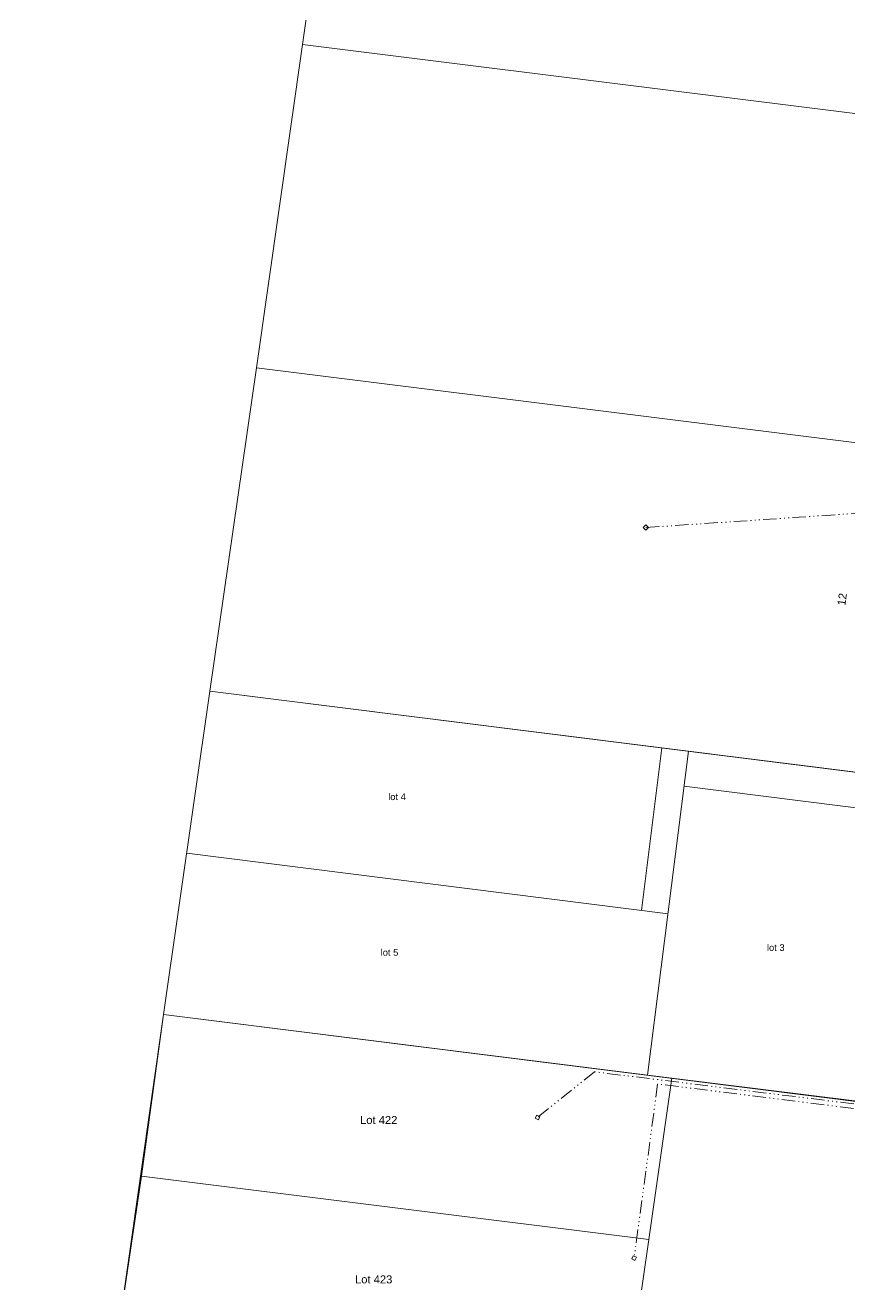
# Model space of a CAD drawing. Header units: metres. Extents: x 267072 to 270320, y 6186424 to 6191197.
# Drawn here: x 267640 to 267825.2, y 6187439 to 6187722.2 of the extents above; entities that cross this region are included whole.
import ezdxf
from ezdxf.enums import TextEntityAlignment as Align

# ---------------------------------------------------------------- set-up
doc = ezdxf.new("R2010")
doc.units = ezdxf.units.M
doc.linetypes.add('PHANTOMX2', pattern=[6.6, 3, -0.75, 0.2, -0.75, 0.2, -0.75, 0.2, -0.75])
doc.layers.get('0').update_dxf_attribs({"color": 6})
for name, color, linetype, lineweight in [('Cadastre Developer_SP_NEW', 92, 'Continuous', 15), ('Cadastre Land Parcels_SP_EXT', 118, 'Continuous', 15), ('Services_SP_EXT', 42, 'PHANTOMX2', 20)]:
    doc.layers.add(name, color=color, linetype=linetype, lineweight=lineweight)
doc.styles.add('ieISOCP', font='arial.ttf', dxfattribs={"height": 1.5})
doc.styles.get("Standard").update_dxf_attribs({"font": 'arial.ttf'})

# ---------------------------------------------------------------- blocks, each defined once
blk = doc.blocks.new('CCP_EXT')
blk.add_wipeout([(0, 0.57), (0.57, 0), (0, -0.57), (-0.57, 0)])
blk.add_lwpolyline([(-0.57, 0), (0, 0.57), (0.57, 0), (0, -0.57), (-0.57, 0)])
at = {"flags": 1}
blk.add_attdef('Z', (0, 0), '', height=0.2, dxfattribs=at)
at = {"flags": 9}
for tag, p in [('CCP_TYPE', (0, 0)), ('CONSTRUCTED_VOLTAGE', (0, -0.2)), ('OPERATING_VOLTAGE', (0, -0.6)), ('ORIENTATION', (0, -0.8)), ('OWNED_BY', (0, -1)), ('STATE', (0, -1.8)), ('NO_PHASES', (0, -0.4)), ('USAGE', (0, -1.2)), ('LEGEND', (0, -1.4)), ('LIFE_SUPPORT', (0, -1.6)), ('NOTES', (0, -2))]:
    blk.add_attdef(tag, text='', height=0.2, dxfattribs=at).set_placement(p, align=Align.MIDDLE_LEFT)

msp = doc.modelspace()

# ---------------------------------------------------------------- linework, layer by layer
at = {"layer": 'Cadastre Developer_SP_NEW'}
for p, q in [((267671.0816, 6187499.8387), (267681.4537, 6187572.5352)), ((267956.8207, 6187537.9166), (267681.4537, 6187572.5352)), ((267783.0458, 6187559.7632), (267778.446, 6187523.2322)), ((267779.8263, 6187486.1675), (267788.9989, 6187559.0148)), ((267788.0083, 6187551.1473), (267955.7666, 6187530.0239)), ((267676.2551, 6187536.0992), (267784.399, 6187522.4827))]:
    msp.add_line(p, q, dxfattribs=at)
at = {"layer": 'Cadastre Land Parcels_SP_EXT', "linetype": 'Continuous'}
msp.add_lwpolyline([(267629.9903, 6187208.9103), (267640.3165, 6187281.6244), (267650.3321, 6187354.4444), (267660.7093, 6187427.1413), (267671.0816, 6187499.8387), (267681.4537, 6187572.5352), (267691.9477, 6187645.2013), (267702.2745, 6187717.9171), (267712.6006, 6187790.632), (267722.927, 6187863.3478), (267726.7783, 6187890.4667), (267700.0638, 6187872.2303), (267642.9722, 6187785.16), (267408.6635, 6187620.4308)], dxfattribs=at)
for points in [[(267986.0954, 6187756.4589), (267712.6006, 6187790.632), (267702.2745, 6187717.9171), (267976.3223, 6187683.6716), (267986.0954, 6187756.4589)], [(267976.3223, 6187683.6716), (267702.2745, 6187717.9171), (267691.9477, 6187645.2013), (267966.5486, 6187610.8834), (267976.3223, 6187683.6716)], [(267966.5486, 6187610.8834), (267691.9477, 6187645.2013), (267681.4537, 6187572.5352), (267956.8207, 6187537.9166), (267966.5486, 6187610.8834)], [(267785.2453, 6187485.4862), (267671.0815, 6187499.8388), (267666.1421, 6187463.4813), (267780.076, 6187449.2387), (267785.2453, 6187485.4862)], [(267882.5568, 6187473.2523), (267836.5304, 6187479.1197), (267785.2453, 6187485.4862), (267780.076, 6187449.2387), (267776.3041, 6187422.7168), (267778.8533, 6187419.3757), (267873.7546, 6187407.5146), (267882.5568, 6187473.2523)], [(267938.16, 6187399.4629), (267873.7546, 6187407.5146), (267778.8533, 6187419.3757), (267776.3041, 6187422.7168), (267780.076, 6187449.2387), (267666.1421, 6187463.4813), (267660.7093, 6187427.1413), (267937.322, 6187392.3659), (267938.16, 6187399.4629)]]:
    msp.add_lwpolyline(points, close=True, dxfattribs=at)

# ---------------------------------------------------------------- texts
at = {"layer": 'Cadastre Developer_SP_NEW', "char_height": 1.5, "attachment_point": 1, "style": 'ieISOCP'}
for s, insert in [('lot 4', (267721.534, 6187549.5234)), ('lot 5', (267719.8464, 6187514.5255)), ('lot 3', (267806.6283, 6187515.6121))]:
    msp.add_mtext_dynamic_manual_height_columns(s, width=13.013326, gutter_width=7.5, heights=[0], dxfattribs=dict(at, insert=insert))
at = {"layer": 'Cadastre Land Parcels_SP_EXT'}
msp.add_text('12', height=1.8, rotation=82.354446, dxfattribs=at).set_placement((267824.2232, 6187591.6671))
for s, p in [('Lot 422', (267715.2059, 6187475.1945)), ('Lot 423', (267714.0747, 6187439.362))]:
    msp.add_text(s, height=1.8, dxfattribs=at).set_placement(p)

# ---------------------------------------------------------------- next in the draw order: block references
at = {"layer": 'Services_SP_EXT'}
msp.add_blockref('CCP_EXT', (267779.414, 6187609.317), dxfattribs=at)
at = {"layer": 'Services_SP_EXT', "rotation": 199.7354195503}
for p in [(267755.0927, 6187476.6815), (267776.781, 6187445.046)]:
    msp.add_blockref('CCP_EXT', p, dxfattribs=at)

# ---------------------------------------------------------------- next in the draw order: linework, layer by layer
at = {"layer": 'Cadastre Developer_SP_NEW'}
msp.add_line((267947.084, 6187465.1401), (267671.0816, 6187499.8387), dxfattribs=at)
at = {"layer": 'Services_SP_EXT'}
for points in [[(267841.704, 6187613.489), (267779.414, 6187609.317)], [(267951.8426, 6187472.0532), (267944.0132, 6187465.1184), (267767.8634, 6187486.9375), (267755.0927, 6187476.6815)], [(267951.8426, 6187472.0532), (267943.9296, 6187464.0016), (267782.0738, 6187484.1798), (267776.7811, 6187445.046)]]:
    msp.add_lwpolyline(points, dxfattribs=at)

doc.saveas('drawing.dxf')
